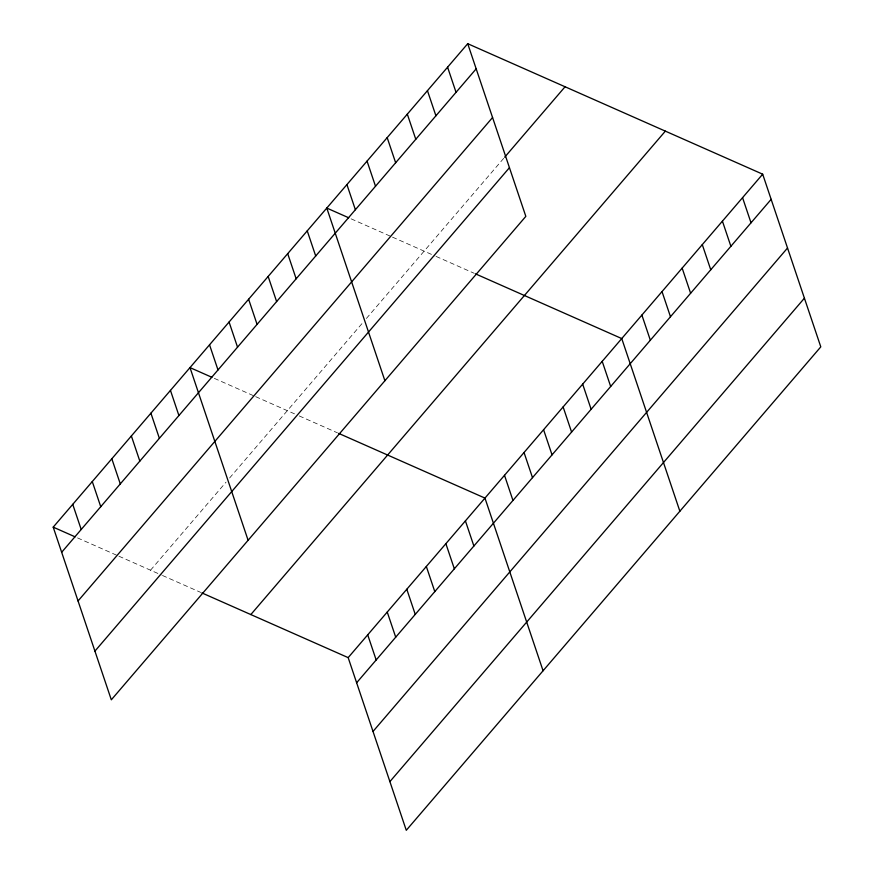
<?xml version="1.0" encoding="UTF-8"?>
<svg xmlns="http://www.w3.org/2000/svg" width="874" height="874" viewBox="0 0 874 874"><rect width="100%" height="100%" fill="white"/><g stroke="black" fill="none" stroke-linecap="round" stroke-linejoin="round"><path stroke-width="0.66" stroke-dasharray="4.37 3.28" d="M150.536 570.198L226.038 482.153M229.6 478.002L362.83 322.615M366.392 318.464L503.785 158.227M351.119 218.839L391.268 236.603M392.492 237.138L434.87 255.885M436.06 256.41L474.265 273.311M214.327 378.366L254.476 396.13M255.7 396.676L294.494 413.839M299.269 415.948L337.473 432.849M77.535 537.903L117.684 555.667M118.908 556.203L161.286 574.961M162.477 575.485L200.681 592.386"/><path stroke-width="1.31" d="M467.721 43.7L525.831 216.37L111.315 699.812L53.205 527.142L467.721 43.7L762.685 174.188L820.795 346.858L406.279 830.3L348.169 657.63L201.883 592.911M61.661 552.281L476.177 68.838M78.048 600.962L492.565 117.52M504.659 157.211L565.063 86.766M94.927 651.119L509.444 167.688M250.827 614.575L665.354 131.133M348.169 657.63L762.685 174.188M356.625 682.769L771.152 199.327M373.012 731.451L787.529 248.008M389.891 781.618L804.419 298.176M348.682 217.757L326.789 208.067L384.899 380.736M475.467 273.846L621.753 338.566L679.863 511.224M211.89 377.295L189.997 367.604L248.107 540.274M338.675 433.384L484.961 498.093L543.071 670.762M53.205 527.142L75.098 536.833M742.561 197.677L751.017 222.804M722.427 221.155L730.883 246.293M702.292 244.633L710.748 269.771M682.157 268.121L690.613 293.249M662.022 291.599L670.478 316.738M641.887 315.077L650.343 340.215M602.208 361.355L610.675 386.483M582.674 384.145L591.13 409.283M563.129 406.934L571.585 432.073M447.586 67.178L456.042 92.316M543.584 429.724L552.04 454.862M427.452 90.667L435.918 115.794M524.039 452.514L532.506 477.652M407.317 114.144L415.784 139.283M504.506 475.303L512.962 500.441M387.182 137.622L395.649 162.761M367.047 161.111L375.514 186.238M465.416 520.882L473.883 546.021M346.923 184.589L355.379 209.727M445.882 543.683L454.338 568.81M426.337 566.472L434.793 591.6M307.244 230.856L315.7 255.995M406.792 589.262L415.248 614.4M287.699 253.657L296.155 278.784M387.248 612.051L395.714 637.19M268.154 276.446L276.621 301.574M367.714 634.841L376.17 659.979M248.62 299.236L257.076 324.374M229.075 322.025L237.531 347.164M209.531 344.815L217.997 369.953M170.452 390.394L178.908 415.532M150.907 413.183L159.374 438.322M131.362 435.973L139.829 461.111M111.828 458.774L120.284 483.901M92.283 481.563L100.739 506.691M72.739 504.353L81.206 529.491"/></g></svg>
